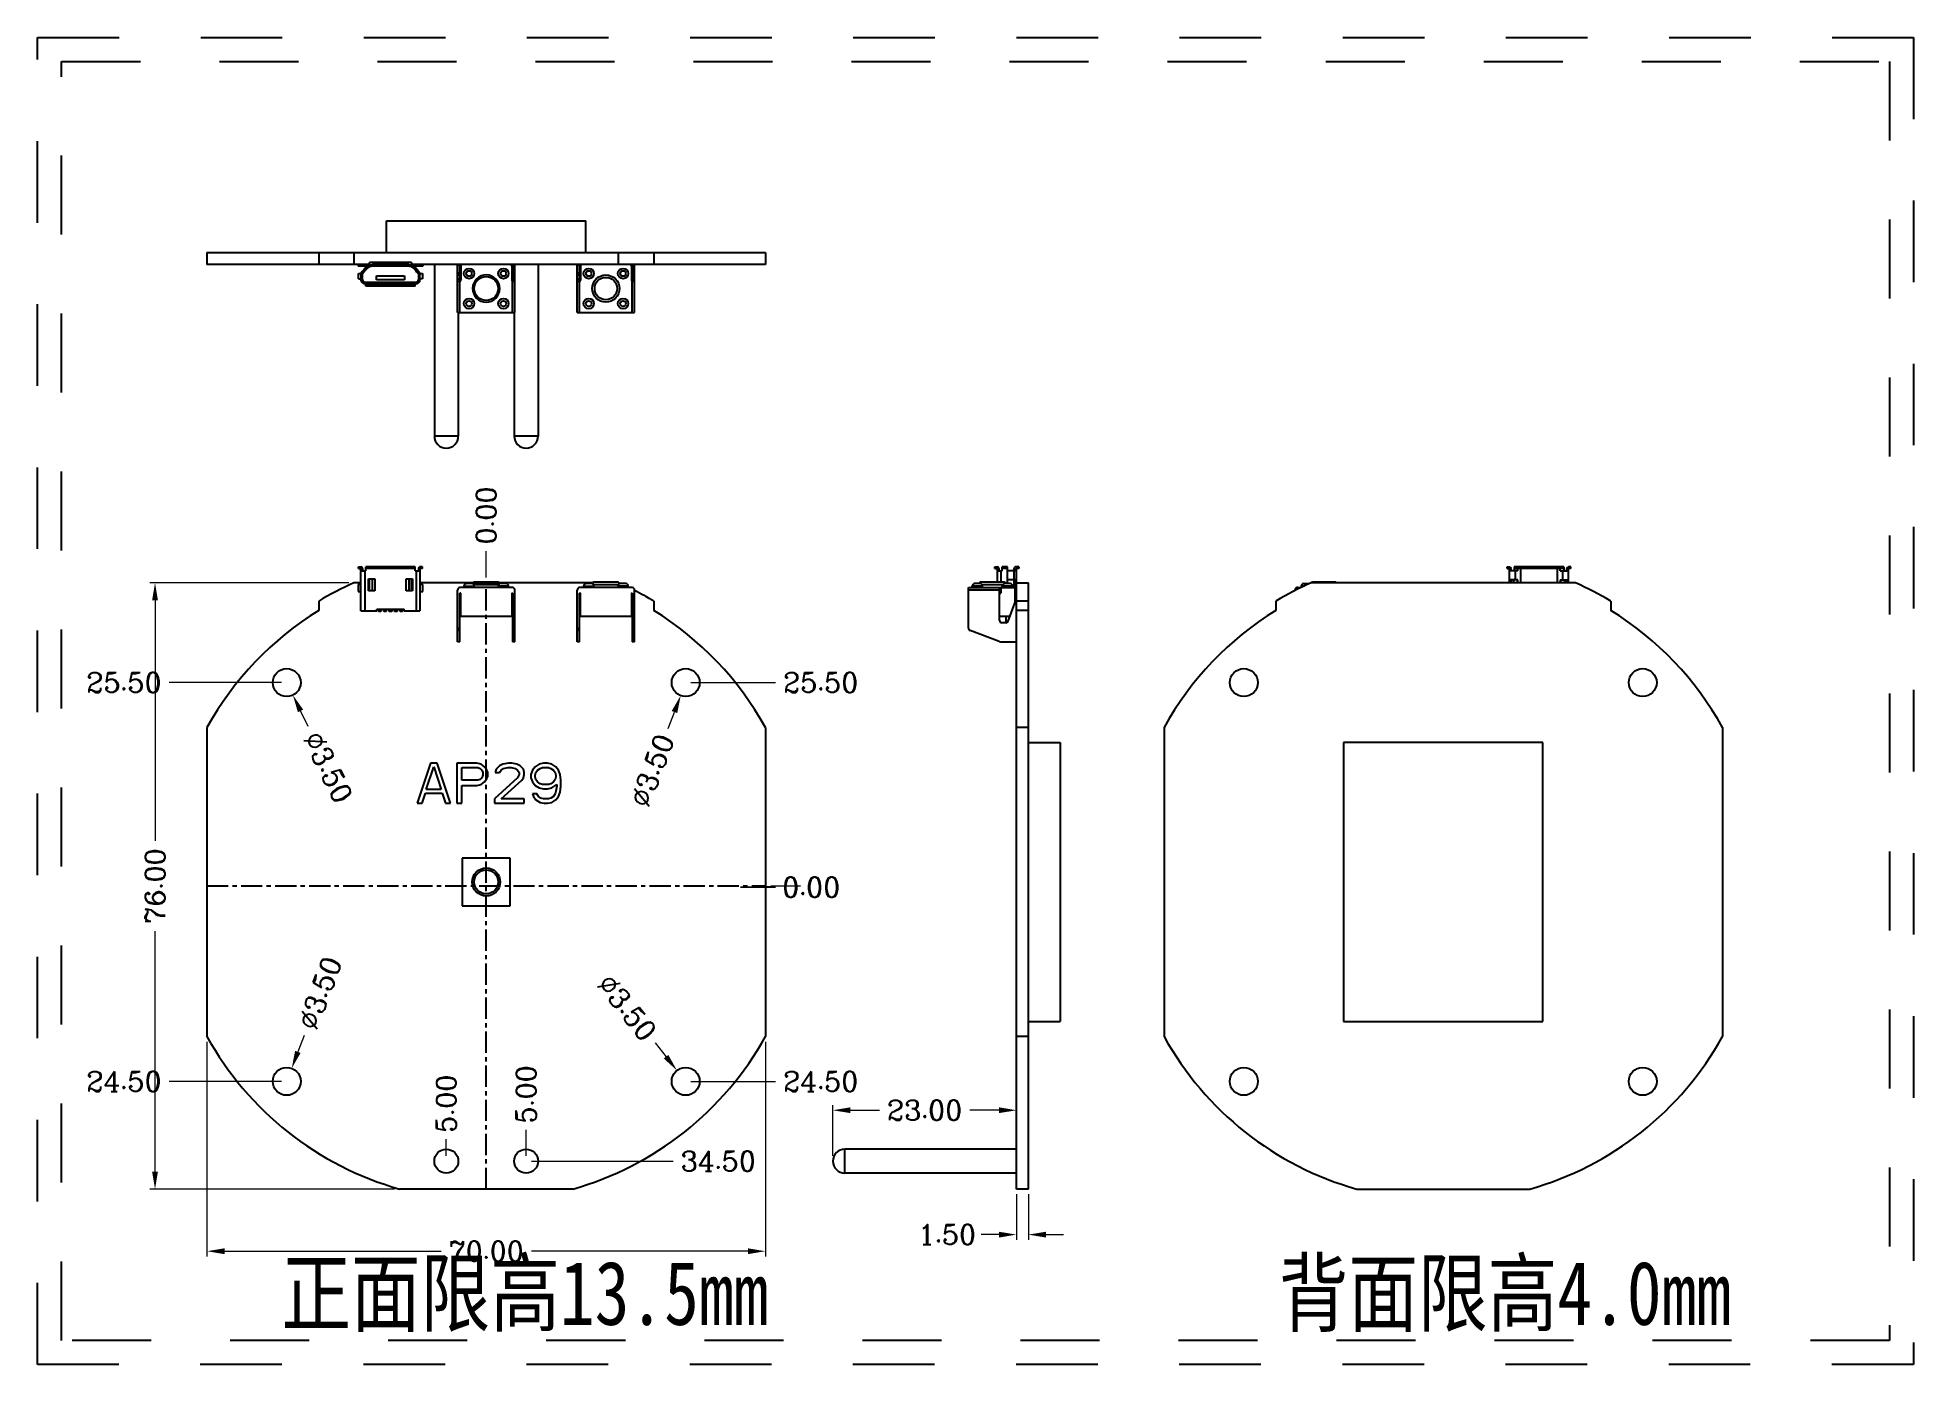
# Model space of a CAD drawing. Header units: inches. Extents: x -115 to 120, y 11 to 177.
import ezdxf

# ---------------------------------------------------------------- set-up
doc = ezdxf.new("R2010")
doc.units = ezdxf.units.IN
doc.header["$LTSCALE"] = 0.64311
doc.header["$MEASUREMENT"] = 0
doc.header["$PDMODE"] = 3
doc.header["$PDSIZE"] = 0.3125
doc.linetypes.add('CENTER', pattern=[0.6, 0.375, -0.075, 0.075, -0.075])
doc.linetypes.add('HIDDEN', pattern=[0.2, 0.1, -0.1])
doc.layers.get('0').update_dxf_attribs({"linetype": 'CONTINUOUS'})
doc.layers.get('Defpoints').update_dxf_attribs({"linetype": 'CONTINUOUS'})
doc.styles.add('ROMANC', font='romanc.shx', dxfattribs={"bigfont": 'gbcbig.shx'})
doc.styles.get("Standard").update_dxf_attribs({"font": '', "width": 0.8})
doc.styles.get('Standard').set_extended_font_data('Microsoft YaHei')
doc.dimstyles.new('YanXiu', dxfattribs={"dimtxt": 2.5, "dimasz": 2.2, "dimexe": 0.66, "dimexo": 0.66, "dimgap": 0.66, "dimtad": 0, "dimzin": 1, "dimdsep": 46, "dimtxsty": 'ROMANC', "dimcen": 0, "dimclrd": 256, "dimclre": 131, "dimclrt": 42, "dimazin": 0, "dimtfac": 1, "dimtofl": 0, "dimtmove": 0, "dimatfit": 3, "dimfxl": 0, "dimlwd": 5, "dimlwe": 5, "dimarcsym": 0})

# ---------------------------------------------------------------- blocks, each defined once
blk = doc.blocks.new('*D0')
at = {"color": 131, "lineweight": 5}
for p, q in [((-94.16, 51.24), (-94.16, 24.31)), ((-24.16, 51.24), (-24.16, 24.31))]:
    blk.add_line(p, q, dxfattribs=at)
at = {"lineweight": 5}
for p, q in [((-91.96, 24.97), (-64.82, 24.97)), ((-26.36, 24.97), (-53.5, 24.97))]:
    blk.add_line(p, q, dxfattribs=at)
for points in [[(-91.96, 25.33), (-91.96, 24.6), (-94.16, 24.97)], [(-26.36, 25.33), (-26.36, 24.6), (-24.16, 24.97)]]:
    blk.add_solid(points)
at = {"layer": 'Defpoints', "color": 0}
for p in [(-94.16, 51.9), (-24.16, 51.9), (-94.16, 24.97)]:
    blk.add_point(p, dxfattribs=at)
at = {"color": 42, "insert": (-59.16, 24.97), "char_height": 2.5, "attachment_point": 5, "style": 'ROMANC'}
blk.add_mtext('70.00', dxfattribs=at)
blk = doc.blocks.new('*D1')
at = {"color": 131, "lineweight": 5}
for p, q in [((-76.39, 108.76), (-101.33, 108.76)), ((-70.67, 32.76), (-101.33, 32.76))]:
    blk.add_line(p, q, dxfattribs=at)
at = {"lineweight": 5}
for p, q in [((-100.67, 106.56), (-100.67, 76.42)), ((-100.67, 34.96), (-100.67, 65.1))]:
    blk.add_line(p, q, dxfattribs=at)
for points in [[(-101.04, 106.56), (-100.3, 106.56), (-100.67, 108.76)], [(-101.04, 34.96), (-100.3, 34.96), (-100.67, 32.76)]]:
    blk.add_solid(points)
at = {"layer": 'Defpoints', "color": 0}
for p in [(-100.67, 108.76), (-75.73, 108.76), (-70.01, 32.76)]:
    blk.add_point(p, dxfattribs=at)
at = {"color": 42, "insert": (-100.67, 70.76), "char_height": 2.5, "attachment_point": 5, "rotation": 90, "style": 'ROMANC'}
blk.add_mtext('76.00', dxfattribs=at)
blk = doc.blocks.new('*D2')
at = {"color": 131, "lineweight": 5}
for p, q in [((7.3, 32.1), (7.3, 26.39)), ((8.8, 32.1), (8.8, 26.39))]:
    blk.add_line(p, q, dxfattribs=at)
at = {"lineweight": 5}
for p, q in [((5.1, 27.05), (2.9, 27.05)), ((11, 27.05), (13.2, 27.05))]:
    blk.add_line(p, q, dxfattribs=at)
for points in [[(5.1, 27.41), (5.1, 26.68), (7.3, 27.05)], [(11, 27.41), (11, 26.68), (8.8, 27.05)]]:
    blk.add_solid(points)
at = {"layer": 'Defpoints', "color": 0}
for p in [(7.3, 32.76), (8.8, 32.76), (7.3, 27.05)]:
    blk.add_point(p, dxfattribs=at)
at = {"color": 42, "insert": (-1.4, 27.05), "char_height": 2.5, "attachment_point": 5, "style": 'ROMANC'}
blk.add_mtext('1.50', dxfattribs=at)
blk = doc.blocks.new('*D3')
at = {"color": 131, "lineweight": 5}
for p, q in [((-15.7, 36.92), (-15.7, 43.3)), ((7.3, 39.93), (7.3, 43.3))]:
    blk.add_line(p, q, dxfattribs=at)
at = {"lineweight": 5}
for p, q in [((-13.5, 42.64), (-9.86, 42.64)), ((5.1, 42.64), (1.46, 42.64))]:
    blk.add_line(p, q, dxfattribs=at)
for points in [[(-13.5, 43.01), (-13.5, 42.28), (-15.7, 42.64)], [(5.1, 43.01), (5.1, 42.28), (7.3, 42.64)]]:
    blk.add_solid(points)
at = {"layer": 'Defpoints', "color": 0}
for p in [(-15.7, 42.64), (7.3, 39.27), (-15.7, 36.26)]:
    blk.add_point(p, dxfattribs=at)
at = {"color": 42, "insert": (-4.2, 42.64), "char_height": 2.5, "attachment_point": 5, "style": 'ROMANC'}
blk.add_mtext('23.00', dxfattribs=at)
blk = doc.blocks.new('*D5')
at = {"color": 131, "lineweight": 5}
blk.add_line((-33.5, 96.26), (-22.89, 96.26), dxfattribs=at)
at = {"layer": 'Defpoints', "color": 0}
for p in [(-34.16, 96.26), (-22.89, 96.26), (-59.16, 70.76)]:
    blk.add_point(p, dxfattribs=at)
at = {"color": 42, "insert": (-17.23, 96.26), "char_height": 2.5, "attachment_point": 5, "style": 'ROMANC'}
blk.add_mtext('25.50', dxfattribs=at)
blk = doc.blocks.new('*D6')
at = {"color": 131, "lineweight": 5}
for p, q in [((-19.76, 70.76), (-27.29, 70.6)), ((-27.29, 70.6), (-22.89, 70.6)), ((-23.5, 70.76), (-19.76, 70.76))]:
    blk.add_line(p, q, dxfattribs=at)
at = {"layer": 'Defpoints', "color": 0}
for p in [(-59.16, 70.76), (-24.16, 70.76), (-22.89, 70.6)]:
    blk.add_point(p, dxfattribs=at)
at = {"color": 42, "insert": (-18.42, 70.6), "char_height": 2.5, "attachment_point": 5, "style": 'ROMANC'}
blk.add_mtext('0.00', dxfattribs=at)
blk = doc.blocks.new('*D7')
at = {"color": 131, "lineweight": 5}
blk.add_line((-33.5, 46.26), (-22.89, 46.26), dxfattribs=at)
at = {"layer": 'Defpoints', "color": 0}
for p in [(-59.16, 70.76), (-34.16, 46.26), (-22.89, 46.26)]:
    blk.add_point(p, dxfattribs=at)
at = {"color": 42, "insert": (-17.23, 46.26), "char_height": 2.5, "attachment_point": 5, "style": 'ROMANC'}
blk.add_mtext('24.50', dxfattribs=at)
blk = doc.blocks.new('*D8')
at = {"color": 131, "lineweight": 5}
blk.add_line((-53.5, 36.26), (-35.73, 36.26), dxfattribs=at)
at = {"layer": 'Defpoints', "color": 0}
for p in [(-59.16, 70.76), (-54.16, 36.26), (-35.73, 36.26)]:
    blk.add_point(p, dxfattribs=at)
at = {"color": 42, "insert": (-30.07, 36.26), "char_height": 2.5, "attachment_point": 5, "style": 'ROMANC'}
blk.add_mtext('34.50', dxfattribs=at)
blk = doc.blocks.new('*D9')
at = {"color": 131, "lineweight": 5}
blk.add_line((-54.16, 36.92), (-54.16, 40.17), dxfattribs=at)
at = {"layer": 'Defpoints', "color": 0}
for p in [(-59.16, 70.76), (-54.16, 40.17), (-54.16, 36.26)]:
    blk.add_point(p, dxfattribs=at)
at = {"color": 42, "insert": (-54.16, 44.64), "char_height": 2.5, "attachment_point": 5, "rotation": 90, "style": 'ROMANC'}
blk.add_mtext('5.00', dxfattribs=at)
blk = doc.blocks.new('*D10')
at = {"color": 131, "lineweight": 5}
blk.add_line((-64.16, 36.92), (-64.16, 39), dxfattribs=at)
at = {"layer": 'Defpoints', "color": 0}
for p in [(-59.16, 70.76), (-64.16, 39), (-64.16, 36.26)]:
    blk.add_point(p, dxfattribs=at)
at = {"color": 42, "insert": (-64.16, 43.47), "char_height": 2.5, "attachment_point": 5, "rotation": 90, "style": 'ROMANC'}
blk.add_mtext('5.00', dxfattribs=at)
blk = doc.blocks.new('*D11')
at = {"color": 131, "lineweight": 5}
blk.add_line((-84.82, 46.26), (-98.9, 46.26), dxfattribs=at)
at = {"layer": 'Defpoints', "color": 0}
for p in [(-59.16, 70.76), (-98.9, 46.26), (-84.16, 46.26)]:
    blk.add_point(p, dxfattribs=at)
at = {"color": 42, "insert": (-104.56, 46.26), "char_height": 2.5, "attachment_point": 5, "style": 'ROMANC'}
blk.add_mtext('24.50', dxfattribs=at)
blk = doc.blocks.new('*D12')
at = {"color": 131, "lineweight": 5}
blk.add_line((-84.82, 96.26), (-98.9, 96.26), dxfattribs=at)
at = {"layer": 'Defpoints', "color": 0}
for p in [(-98.9, 96.26), (-84.16, 96.26), (-59.16, 70.76)]:
    blk.add_point(p, dxfattribs=at)
at = {"color": 42, "insert": (-104.56, 96.26), "char_height": 2.5, "attachment_point": 5, "style": 'ROMANC'}
blk.add_mtext('25.50', dxfattribs=at)
blk = doc.blocks.new('*D13')
at = {"color": 131, "lineweight": 5}
blk.add_line((-59.16, 109.42), (-59.16, 112.74), dxfattribs=at)
at = {"layer": 'Defpoints', "color": 0}
for p in [(-59.16, 112.74), (-59.16, 108.76), (-59.16, 70.76)]:
    blk.add_point(p, dxfattribs=at)
at = {"color": 42, "insert": (-59.16, 117.21), "char_height": 2.5, "attachment_point": 5, "rotation": 90, "style": 'ROMANC'}
blk.add_mtext('0.00', dxfattribs=at)
blk = doc.blocks.new('*D14')
at = {"lineweight": 5}
blk.add_line((-81.99, 52.02), (-82.77, 49.96), dxfattribs=at)
blk.add_solid([(-83.11, 50.09), (-82.42, 49.83), (-83.54, 47.9)])
at = {"layer": 'Defpoints', "color": 0}
for p in [(-83.54, 47.9), (-84.77, 44.63)]:
    blk.add_point(p, dxfattribs=at)
at = {"color": 42, "insert": (-80, 57.32), "char_height": 2.5, "attachment_point": 5, "rotation": 69.3753, "style": 'ROMANC'}
blk.add_mtext('∅3.50', dxfattribs=at)
blk = doc.blocks.new('*D15')
at = {"lineweight": 5}
blk.add_line((-36.35, 90.52), (-35.57, 92.57), dxfattribs=at)
blk.add_solid([(-35.91, 92.7), (-35.22, 92.44), (-34.78, 94.63)])
at = {"layer": 'Defpoints', "color": 0}
for p in [(-33.53, 97.9), (-34.78, 94.63)]:
    blk.add_point(p, dxfattribs=at)
at = {"color": 42, "insert": (-38.37, 85.23), "char_height": 2.5, "attachment_point": 5, "rotation": 69.0959, "style": 'ROMANC'}
blk.add_mtext('∅3.50', dxfattribs=at)
blk = doc.blocks.new('*D16')
at = {"lineweight": 5}
blk.add_line((-37.99, 51.08), (-36.62, 49.35), dxfattribs=at)
blk.add_solid([(-36.33, 49.58), (-36.9, 49.13), (-35.25, 47.63)])
at = {"layer": 'Defpoints', "color": 0}
for p in [(-35.25, 47.63), (-33.07, 44.89)]:
    blk.add_point(p, dxfattribs=at)
at = {"color": 42, "insert": (-41.51, 55.5), "char_height": 2.5, "attachment_point": 5, "rotation": 308.5184, "style": 'ROMANC'}
blk.add_mtext('∅3.50', dxfattribs=at)
blk = doc.blocks.new('*D17')
at = {"lineweight": 5}
blk.add_line((-81.46, 90.74), (-82.43, 92.71), dxfattribs=at)
blk.add_solid([(-82.1, 92.87), (-82.76, 92.55), (-83.39, 94.69)])
at = {"layer": 'Defpoints', "color": 0}
for p in [(-84.92, 97.84), (-83.39, 94.69)]:
    blk.add_point(p, dxfattribs=at)
at = {"color": 42, "insert": (-78.98, 85.65), "char_height": 2.5, "attachment_point": 5, "rotation": 295.9847, "style": 'ROMANC'}
blk.add_mtext('∅3.50', dxfattribs=at)

msp = doc.modelspace()

# ---------------------------------------------------------------- linework, layer by layer
at = {"color": 7, "linetype": 'Continuous'}
for p, q in [((-71.658, 150.163), (-71.658, 154.163)), ((-71.658, 154.163), (-46.658, 154.163)), ((-46.658, 150.163), (-46.658, 154.163)), ((-94.158, 150.163), (-94.158, 148.663)), ((-94.158, 150.163), (-24.158, 150.163)), ((-73.808, 148.663), (-94.158, 148.663)), ((-80.158, 150.163), (-80.158, 148.663)), ((-75.734, 150.163), (-75.734, 148.663)), ((-75.208, 148.663), (-75.208, 148.463)), ((-74.033, 148.463), (-75.208, 148.463)), ((-73.808, 148.373), (-73.808, 148.91)), ((-73.44, 148.963), (-68.876, 148.963)), ((-73.44, 148.663), (-73.44, 148.463)), ((-68.876, 148.663), (-73.44, 148.663)), ((-68.876, 148.463), (-73.44, 148.463)), ((-68.876, 148.663), (-68.876, 148.463)), ((-68.508, 148.91), (-68.508, 148.373)), ((-24.158, 148.663), (-68.508, 148.663)), ((-67.108, 148.463), (-68.283, 148.463)), ((-67.108, 148.663), (-67.108, 148.463)), ((-65.658, 148.663), (-65.658, 127.163)), ((-62.758, 142.663), (-62.758, 148.663)), ((-62.458, 148.591), (-62.758, 148.591)), ((-62.458, 142.663), (-62.458, 148.663)), ((-62.358, 148.513), (-62.358, 146.713)), ((-55.958, 148.513), (-55.958, 146.713)), ((-55.858, 148.663), (-55.858, 146.6)), ((-55.558, 148.591), (-55.858, 148.591)), ((-55.558, 142.663), (-55.558, 148.663)), ((-52.658, 148.663), (-52.658, 127.163)), ((-47.758, 142.663), (-47.758, 148.663)), ((-47.458, 148.591), (-47.758, 148.591)), ((-47.458, 142.663), (-47.458, 148.663)), ((-47.358, 148.513), (-47.358, 146.713)), ((-42.582, 148.663), (-42.582, 150.163)), ((-40.958, 148.513), (-40.958, 146.713)), ((-40.858, 148.663), (-40.858, 146.6)), ((-40.558, 148.591), (-40.858, 148.591)), ((-40.558, 142.663), (-40.558, 148.663)), ((-38.158, 150.163), (-38.158, 148.663)), ((-24.158, 150.163), (-24.158, 148.663)), ((-75.158, 146.863), (-75.158, 147.563)), ((-75.158, 147.563), (-74.658, 147.563)), ((-75.158, 146.863), (-74.658, 146.863)), ((-74.858, 147.563), (-74.858, 146.763)), ((-74.658, 146.763), (-74.658, 147.563)), ((-74.358, 146.463), (-67.958, 146.463)), ((-74.358, 146.263), (-67.958, 146.263)), ((-74.258, 145.963), (-74.258, 146.463)), ((-68.058, 145.963), (-74.258, 145.963)), ((-72.908, 146.763), (-72.908, 147.263)), ((-72.908, 147.263), (-69.408, 147.263)), ((-69.408, 146.763), (-72.908, 146.763)), ((-69.408, 147.263), (-69.408, 146.763)), ((-68.058, 145.963), (-68.058, 146.463)), ((-67.658, 147.563), (-67.658, 146.763)), ((-67.658, 147.563), (-67.158, 147.563)), ((-67.158, 146.863), (-67.658, 146.863)), ((-67.458, 146.763), (-67.458, 147.563)), ((-67.158, 147.563), (-67.158, 146.863)), ((-62.758, 147.635), (-62.458, 147.635)), ((-62.458, 147.353), (-62.758, 147.353)), ((-62.758, 146.863), (-62.458, 146.863)), ((-62.508, 146.563), (-62.758, 146.563)), ((-55.858, 147.635), (-55.558, 147.635)), ((-55.558, 147.353), (-55.858, 147.353)), ((-55.858, 146.863), (-55.558, 146.863)), ((-55.858, 142.663), (-55.858, 146.571)), ((-55.558, 146.563), (-55.808, 146.563)), ((-47.758, 147.635), (-47.458, 147.635)), ((-47.458, 147.353), (-47.758, 147.353)), ((-47.758, 146.863), (-47.458, 146.863)), ((-47.508, 146.563), (-47.758, 146.563)), ((-40.858, 147.635), (-40.558, 147.635)), ((-40.558, 147.353), (-40.858, 147.353)), ((-40.858, 146.863), (-40.558, 146.863)), ((-40.858, 142.663), (-40.858, 146.571)), ((-40.558, 146.563), (-40.808, 146.563)), ((-62.758, 142.663), (-55.558, 142.663)), ((-62.658, 142.663), (-62.658, 127.163)), ((-55.658, 142.663), (-55.658, 127.163)), ((-47.758, 142.663), (-40.558, 142.663)), ((-62.658, 127.163), (-65.658, 127.163)), ((-52.658, 127.163), (-55.658, 127.163)), ((-75.158, 110.564), (-75.158, 110.764)), ((-75.158, 110.764), (-74.858, 110.764)), ((-75.158, 110.564), (-74.858, 110.564)), ((-74.858, 105.264), (-74.858, 110.564)), ((-74.658, 110.564), (-74.658, 110.264)), ((-74.258, 110.264), (-74.258, 110.764)), ((-68.058, 110.764), (-74.258, 110.764)), ((-68.058, 110.564), (-74.258, 110.564)), ((-68.058, 110.264), (-68.058, 110.764)), ((-67.658, 110.564), (-67.658, 110.264)), ((-67.158, 110.764), (-67.458, 110.764)), ((-67.458, 110.564), (-67.458, 105.264)), ((-67.158, 110.564), (-67.458, 110.564)), ((-67.158, 110.564), (-67.158, 110.764)), ((4.596, 110.564), (4.596, 110.764)), ((4.596, 110.764), (4.896, 110.764)), ((4.596, 110.564), (4.896, 110.564)), ((4.896, 110.564), (4.896, 108.864)), ((5.096, 110.564), (5.096, 110.264)), ((5.496, 110.264), (5.496, 110.764)), ((6.196, 110.764), (5.496, 110.764)), ((6.196, 110.564), (5.496, 110.564)), ((6.196, 108.664), (6.196, 110.764)), ((7.006, 110.264), (7.006, 110.564)), ((7.596, 110.764), (7.225, 110.764)), ((7.225, 110.264), (7.225, 110.564)), ((7.596, 110.564), (7.225, 110.564)), ((7.296, 32.764), (7.296, 110.564)), ((7.542, 110.564), (7.542, 110.764)), ((7.596, 110.764), (7.596, 110.564)), ((68.803, 110.564), (68.803, 110.764)), ((68.803, 110.764), (69.103, 110.764)), ((68.803, 110.564), (69.103, 110.564)), ((69.103, 108.764), (69.103, 110.564)), ((69.303, 110.264), (69.303, 110.564)), ((69.703, 110.764), (69.703, 110.264)), ((75.903, 110.764), (69.703, 110.764)), ((75.903, 110.564), (69.703, 110.564)), ((70.153, 110.264), (70.153, 110.764)), ((70.521, 108.764), (70.521, 110.764)), ((75.086, 110.764), (75.086, 108.764)), ((75.453, 110.264), (75.453, 110.764)), ((75.903, 110.764), (75.903, 110.264)), ((76.303, 110.264), (76.303, 110.564)), ((76.803, 110.764), (76.503, 110.764)), ((76.503, 108.764), (76.503, 110.564)), ((76.803, 110.564), (76.503, 110.564)), ((76.803, 110.564), (76.803, 110.764)), ((-74.858, 108.764), (-75.734, 108.764)), ((-75.208, 108.564), (-75.208, 107.664)), ((-74.858, 108.564), (-75.208, 108.564)), ((-74.858, 110.264), (-74.258, 110.264)), ((-74.358, 110.264), (-74.358, 105.264)), ((-73.908, 107.764), (-73.908, 109.264)), ((-73.908, 109.264), (-73.108, 109.264)), ((-73.808, 108.764), (-73.908, 108.764)), ((-73.808, 108.564), (-73.908, 108.564)), ((-73.899, 109.164), (-73.808, 109.164)), ((-73.808, 107.764), (-73.808, 109.164)), ((-73.44, 109.264), (-73.44, 107.764)), ((-73.108, 109.264), (-73.108, 107.764)), ((-69.208, 107.764), (-69.208, 109.264)), ((-69.208, 109.264), (-68.408, 109.264)), ((-68.876, 109.264), (-68.876, 107.764)), ((-68.508, 107.764), (-68.508, 109.164)), ((-68.508, 109.164), (-68.408, 109.164)), ((-68.408, 108.764), (-68.508, 108.764)), ((-68.408, 108.564), (-68.508, 108.564)), ((-68.408, 109.264), (-68.408, 107.764)), ((-68.058, 110.264), (-67.458, 110.264)), ((-67.958, 110.264), (-67.958, 105.264)), ((-45.768, 108.764), (-67.458, 108.764)), ((-67.108, 108.564), (-67.458, 108.564)), ((-67.108, 107.664), (-67.108, 108.564)), ((-61.958, 108.364), (-61.958, 108.164)), ((-61.958, 108.364), (-60.658, 108.364)), ((-60.958, 108.664), (-61.658, 108.664)), ((-60.736, 108.564), (-57.579, 108.564)), ((-60.658, 108.164), (-60.658, 108.364)), ((-57.758, 108.864), (-60.558, 108.864)), ((-57.658, 108.364), (-57.658, 108.164)), ((-56.358, 108.364), (-57.658, 108.364)), ((-56.658, 108.664), (-57.358, 108.664)), ((-56.358, 108.164), (-56.358, 108.364)), ((-46.958, 108.364), (-46.958, 108.164)), ((-46.958, 108.364), (-45.658, 108.364)), ((-45.958, 108.664), (-46.658, 108.664)), ((-45.736, 108.564), (-42.579, 108.564)), ((-45.658, 108.164), (-45.658, 108.364)), ((-42.758, 108.864), (-45.558, 108.864)), ((-42.658, 108.364), (-42.658, 108.164)), ((-41.358, 108.364), (-42.658, 108.364)), ((-41.658, 108.664), (-42.358, 108.664)), ((-41.358, 108.164), (-41.358, 108.364)), ((1.762, 108.164), (1.762, 108.364)), ((3.062, 108.364), (1.762, 108.364)), ((2.762, 108.664), (2.062, 108.664)), ((5.696, 108.864), (2.896, 108.864)), ((2.972, 108.564), (5.619, 108.564)), ((3.062, 108.164), (3.062, 108.364)), ((4.896, 110.264), (5.496, 110.264)), ((5.396, 108.864), (5.396, 110.264)), ((5.529, 108.164), (5.529, 108.364)), ((6.829, 108.364), (5.529, 108.364)), ((6.529, 108.664), (5.829, 108.664)), ((7.225, 110.264), (6.196, 110.264)), ((7.225, 109.164), (6.196, 109.164)), ((6.829, 108.164), (6.829, 108.364)), ((7.006, 108.164), (7.006, 109.164)), ((7.031, 109.164), (7.031, 110.264)), ((7.096, 108.164), (7.096, 108.564)), ((7.296, 108.564), (7.096, 108.564)), ((7.225, 108.564), (7.225, 109.164)), ((7.296, 108.764), (8.796, 108.764)), ((8.796, 32.764), (8.796, 108.764)), ((43.003, 108.364), (43.003, 108.164)), ((43.393, 108.364), (43.003, 108.364)), ((43.303, 108.664), (44.003, 108.664)), ((77.379, 108.764), (44.228, 108.764)), ((47.203, 108.864), (44.403, 108.864)), ((70.153, 110.264), (69.103, 110.264)), ((70.153, 109.164), (69.103, 109.164)), ((69.352, 108.764), (69.352, 109.164)), ((69.603, 109.164), (69.603, 108.764)), ((69.844, 109.164), (69.844, 110.264)), ((70.053, 109.164), (70.053, 108.764)), ((70.153, 108.764), (70.153, 109.164)), ((75.453, 110.264), (76.503, 110.264)), ((75.453, 109.164), (75.453, 108.764)), ((75.453, 109.164), (76.503, 109.164)), ((75.553, 108.764), (75.553, 109.164)), ((75.763, 110.264), (75.763, 109.164)), ((76.003, 109.164), (76.003, 108.764)), ((76.255, 108.764), (76.255, 109.164)), ((-80.158, 106.477), (-80.158, 105.308)), ((-75.208, 107.664), (-74.858, 107.664)), ((-73.108, 107.764), (-73.908, 107.764)), ((-68.408, 107.764), (-69.208, 107.764)), ((-67.458, 107.664), (-67.108, 107.664)), ((-62.758, 101.364), (-62.758, 107.864)), ((-55.858, 108.164), (-62.458, 108.164)), ((-62.458, 101.364), (-62.458, 107.464)), ((-62.358, 107.464), (-62.458, 107.464)), ((-62.358, 104.564), (-62.358, 107.464)), ((-55.958, 107.464), (-55.958, 104.564)), ((-55.858, 107.464), (-55.958, 107.464)), ((-55.858, 107.464), (-55.858, 101.364)), ((-55.558, 101.364), (-55.558, 107.864)), ((-47.758, 101.364), (-47.758, 107.864)), ((-40.858, 108.164), (-47.458, 108.164)), ((-47.458, 101.364), (-47.458, 107.464)), ((-47.358, 107.464), (-47.458, 107.464)), ((-47.358, 104.564), (-47.358, 107.464)), ((-40.958, 107.464), (-40.958, 104.564)), ((-40.858, 107.464), (-40.958, 107.464)), ((-40.858, 107.464), (-40.858, 101.364)), ((-40.558, 101.364), (-40.558, 107.864)), ((-38.158, 106.477), (-38.158, 105.308)), ((1.296, 103.072), (1.296, 108.164)), ((1.296, 108.164), (7.296, 108.164)), ((5.196, 107.864), (1.296, 107.864)), ((5.196, 108.159), (5.202, 108.163)), ((5.196, 104.064), (5.196, 108.159)), ((5.202, 108.163), (5.204, 108.164)), ((5.204, 107.464), (5.346, 107.464)), ((5.346, 108.164), (5.346, 107.464)), ((6.268, 103.96), (7.223, 106.567)), ((7.146, 106.355), (7.146, 108.164)), ((8.796, 106.477), (7.296, 106.477)), ((39.803, 106.477), (39.803, 105.308)), ((42.203, 107.794), (42.203, 107.864)), ((42.453, 107.914), (42.453, 108.159)), ((42.576, 108.164), (42.503, 108.164)), ((42.603, 107.986), (42.603, 108.164)), ((42.603, 108.164), (42.932, 108.164)), ((42.753, 108.077), (42.753, 108.164)), ((81.803, 106.477), (81.803, 105.308)), ((-74.858, 105.264), (-72.858, 105.264)), ((-72.858, 105.264), (-72.858, 105.464)), ((-72.858, 105.464), (-69.458, 105.464)), ((-72.658, 105.164), (-72.658, 105.464)), ((-72.358, 105.164), (-72.658, 105.164)), ((-72.358, 105.464), (-72.358, 105.164)), ((-71.983, 105.164), (-71.983, 105.464)), ((-71.683, 105.164), (-71.983, 105.164)), ((-71.683, 105.464), (-71.683, 105.164)), ((-71.308, 105.164), (-71.308, 105.464)), ((-71.008, 105.164), (-71.308, 105.164)), ((-71.008, 105.464), (-71.008, 105.164)), ((-70.633, 105.164), (-70.633, 105.464)), ((-70.333, 105.164), (-70.633, 105.164)), ((-70.333, 105.464), (-70.333, 105.164)), ((-69.958, 105.164), (-69.958, 105.464)), ((-69.658, 105.164), (-69.958, 105.164)), ((-69.658, 105.464), (-69.658, 105.164)), ((-69.458, 105.264), (-69.458, 105.464)), ((-69.458, 105.264), (-67.458, 105.264)), ((-55.958, 104.564), (-62.358, 104.564)), ((-40.958, 104.564), (-47.358, 104.564)), ((6.489, 104.564), (5.196, 104.564)), ((5.986, 103.764), (5.496, 103.764)), ((5.996, 103.764), (5.996, 104.564)), ((8.796, 105.308), (7.296, 105.308)), ((-62.758, 103.072), (-62.458, 103.072)), ((-62.458, 102.791), (-62.758, 102.791)), ((-62.758, 101.427), (-62.458, 101.427)), ((-62.458, 101.364), (-62.758, 101.364)), ((-55.858, 103.072), (-55.558, 103.072)), ((-55.558, 102.791), (-55.858, 102.791)), ((-55.858, 101.427), (-55.558, 101.427)), ((-55.558, 101.364), (-55.858, 101.364)), ((-47.758, 103.072), (-47.458, 103.072)), ((-47.458, 102.791), (-47.758, 102.791)), ((-47.758, 101.427), (-47.458, 101.427)), ((-47.458, 101.364), (-47.758, 101.364)), ((-40.858, 103.072), (-40.558, 103.072)), ((-40.558, 102.791), (-40.858, 102.791)), ((-40.858, 101.427), (-40.558, 101.427)), ((-40.558, 101.364), (-40.858, 101.364)), ((1.381, 102.864), (1.296, 102.864)), ((5.126, 101.427), (1.49, 102.791)), ((5.477, 101.364), (7.296, 101.364)), ((-94.158, 90.629), (-94.158, 51.899)), ((-24.158, 90.629), (-24.158, 51.899)), ((8.796, 90.629), (7.296, 90.629)), ((25.803, 90.629), (25.803, 51.899)), ((95.803, 90.629), (95.803, 51.899)), ((8.796, 88.764), (12.796, 88.764)), ((12.796, 88.764), (12.796, 53.764)), ((48.303, 88.764), (48.303, 53.764)), ((73.303, 88.764), (48.303, 88.764)), ((73.303, 53.764), (73.303, 88.764)), ((-62.158, 74.264), (-62.158, 68.264)), ((-56.158, 74.264), (-62.158, 74.264)), ((-56.158, 68.264), (-56.158, 74.264)), ((-62.158, 68.264), (-56.158, 68.264)), ((8.796, 51.899), (7.296, 51.899)), ((8.796, 53.764), (12.796, 53.764)), ((48.303, 53.764), (73.303, 53.764)), ((7.296, 37.764), (-14.204, 37.764)), ((-14.204, 34.764), (-14.204, 37.764)), ((7.296, 34.764), (-14.204, 34.764)), ((-48.307, 32.764), (-70.009, 32.764)), ((8.796, 32.764), (7.296, 32.764)), ((49.952, 32.764), (71.655, 32.764))]:
    msp.add_line(p, q, dxfattribs=at)
at = {"color": 1, "linetype": 'CENTER', "ltscale": 11.058757}
for p, q in [((-59.158, 32.764), (-59.158, 108.764)), ((-94.158, 70.764), (-24.158, 70.764))]:
    msp.add_line(p, q, dxfattribs=at)
at = {"color": 4, "linetype": 'Continuous'}
for p, q in [((-66.155, 86.138), (-67.821, 81.138)), ((-66.675, 82.84), (-65.738, 85.712)), ((-65.321, 86.138), (-66.155, 86.138)), ((-65.738, 85.712), (-64.8, 82.84)), ((-63.655, 81.138), (-65.321, 86.138)), ((-62.821, 86.138), (-62.821, 81.138)), ((-60.321, 86.138), (-62.821, 86.138)), ((-62.196, 84.01), (-62.196, 85.606)), ((-62.196, 85.606), (-60.217, 85.606)), ((-59.8, 86.031), (-60.321, 86.138)), ((-60.217, 85.606), (-59.905, 85.5)), ((-59.905, 85.5), (-59.696, 85.287)), ((-59.384, 85.712), (-59.8, 86.031)), ((-59.696, 85.287), (-59.592, 84.968)), ((-59.592, 84.968), (-59.592, 84.648)), ((-59.071, 85.287), (-59.384, 85.712)), ((-58.967, 84.968), (-59.071, 85.287)), ((-58.967, 84.542), (-58.967, 84.968)), ((-57.925, 85.393), (-58.03, 84.968)), ((-58.03, 84.968), (-57.509, 84.968)), ((-57.509, 85.819), (-57.925, 85.393)), ((-57.092, 86.031), (-57.509, 85.819)), ((-57.509, 84.968), (-57.3, 85.287)), ((-57.3, 85.287), (-56.988, 85.5)), ((-56.363, 86.138), (-57.092, 86.031)), ((-56.988, 85.5), (-56.467, 85.606)), ((-56.467, 85.606), (-56.05, 85.606)), ((-55.946, 86.138), (-56.363, 86.138)), ((-56.05, 85.606), (-55.53, 85.5)), ((-55.321, 86.031), (-55.946, 86.138)), ((-55.53, 85.5), (-55.217, 85.287)), ((-54.905, 85.819), (-55.321, 86.031)), ((-55.217, 85.287), (-55.009, 84.968)), ((-55.009, 84.755), (-55.217, 84.329)), ((-55.009, 84.968), (-55.009, 84.755)), ((-54.488, 85.393), (-54.905, 85.819)), ((-54.384, 84.968), (-54.488, 85.393)), ((-54.488, 84.329), (-54.384, 84.755)), ((-54.384, 84.755), (-54.384, 84.968)), ((-53.342, 85.287), (-53.55, 84.755)), ((-53.55, 84.755), (-53.55, 84.329)), ((-53.03, 85.712), (-53.342, 85.287)), ((-52.509, 86.031), (-53.03, 85.712)), ((-53.03, 84.648), (-52.925, 84.968)), ((-52.925, 84.968), (-52.717, 85.287)), ((-52.717, 85.287), (-52.405, 85.5)), ((-51.988, 86.138), (-52.509, 86.031)), ((-52.405, 85.5), (-52.092, 85.606)), ((-52.092, 85.606), (-51.363, 85.606)), ((-51.467, 86.138), (-51.988, 86.138)), ((-50.946, 86.031), (-51.467, 86.138)), ((-51.363, 85.606), (-51.05, 85.5)), ((-51.05, 85.5), (-50.738, 85.287)), ((-50.425, 85.712), (-50.946, 86.031)), ((-50.738, 85.287), (-50.53, 84.968)), ((-50.53, 84.968), (-50.425, 84.648)), ((-50.113, 85.287), (-50.425, 85.712)), ((-49.905, 84.755), (-50.113, 85.287)), ((-49.8, 84.01), (-49.905, 84.755)), ((-67.196, 81.138), (-66.78, 82.414)), ((-66.78, 82.414), (-64.696, 82.414)), ((-64.8, 82.84), (-66.675, 82.84)), ((-64.696, 82.414), (-64.28, 81.138)), ((-60.217, 84.01), (-62.196, 84.01)), ((-62.196, 81.138), (-62.196, 83.372)), ((-62.196, 83.372), (-60.321, 83.372)), ((-60.321, 83.372), (-59.8, 83.478)), ((-59.905, 84.117), (-60.217, 84.01)), ((-59.696, 84.329), (-59.905, 84.117)), ((-59.8, 83.478), (-59.384, 83.797)), ((-59.592, 84.648), (-59.696, 84.329)), ((-59.384, 83.797), (-59.071, 84.223)), ((-59.071, 84.223), (-58.967, 84.542)), ((-55.217, 84.329), (-58.134, 81.67)), ((-57.3, 81.67), (-54.696, 84.01)), ((-54.696, 84.01), (-54.488, 84.329)), ((-53.55, 84.329), (-53.342, 83.797)), ((-53.342, 83.797), (-53.03, 83.372)), ((-53.342, 82.308), (-53.238, 81.989)), ((-52.821, 82.308), (-53.342, 82.308)), ((-53.03, 84.436), (-53.03, 84.648)), ((-52.925, 84.117), (-53.03, 84.436)), ((-53.03, 83.372), (-52.509, 83.053)), ((-52.717, 83.797), (-52.925, 84.117)), ((-52.613, 81.989), (-52.821, 82.308)), ((-52.405, 83.585), (-52.717, 83.797)), ((-52.509, 83.053), (-51.988, 82.946)), ((-52.092, 83.478), (-52.405, 83.585)), ((-51.363, 83.478), (-52.092, 83.478)), ((-51.988, 82.946), (-51.467, 82.946)), ((-51.467, 82.946), (-50.946, 83.053)), ((-51.05, 83.585), (-51.363, 83.478)), ((-50.738, 83.797), (-51.05, 83.585)), ((-50.946, 83.053), (-50.321, 83.478)), ((-50.53, 84.117), (-50.738, 83.797)), ((-50.53, 82.308), (-50.738, 81.989)), ((-50.425, 84.436), (-50.53, 84.117)), ((-50.425, 82.627), (-50.53, 82.308)), ((-50.425, 84.648), (-50.425, 84.436)), ((-50.321, 83.265), (-50.425, 82.627)), ((-50.321, 83.478), (-50.321, 83.265)), ((-50.113, 81.989), (-49.905, 82.521)), ((-49.905, 82.521), (-49.8, 83.265)), ((-49.8, 83.265), (-49.8, 84.01)), ((-67.821, 81.138), (-67.196, 81.138)), ((-64.28, 81.138), (-63.655, 81.138)), ((-62.821, 81.138), (-62.196, 81.138)), ((-58.134, 81.67), (-58.134, 81.138)), ((-58.134, 81.138), (-54.384, 81.138)), ((-54.384, 81.67), (-57.3, 81.67)), ((-54.384, 81.138), (-54.384, 81.67)), ((-53.238, 81.989), (-52.925, 81.563)), ((-52.925, 81.563), (-52.405, 81.244)), ((-52.3, 81.776), (-52.613, 81.989)), ((-52.405, 81.244), (-51.884, 81.138)), ((-51.988, 81.67), (-52.3, 81.776)), ((-51.363, 81.67), (-51.988, 81.67)), ((-51.884, 81.138), (-51.467, 81.138)), ((-51.467, 81.138), (-50.946, 81.244)), ((-51.05, 81.776), (-51.363, 81.67)), ((-50.738, 81.989), (-51.05, 81.776)), ((-50.946, 81.244), (-50.425, 81.563)), ((-50.425, 81.563), (-50.113, 81.989))]:
    msp.add_line(p, q, dxfattribs=at)
at = {"color": 8, "linetype": 'HIDDEN', "ltscale": 159}
msp.add_lwpolyline([(119.743, 10.766), (-115.399, 10.766), (-115.399, 177.138), (119.743, 177.138)], close=True, dxfattribs=at)
at = {"color": 8, "linetype": 'HIDDEN', "ltscale": 154}
msp.add_lwpolyline([(116.743, 13.766), (-112.399, 13.766), (-112.399, 174.138), (116.743, 174.138)], close=True, dxfattribs=at)
at = {"color": 7, "linetype": 'Continuous'}
for centre, radius in [((-61.308, 147.546), 0.65), ((-57.008, 147.546), 0.65), ((-46.308, 147.546), 0.65), ((-42.008, 147.546), 0.65), ((-61.308, 147.546), 0.35), ((-59.158, 145.663), 1.5), ((-57.008, 147.546), 0.35), ((-46.308, 147.546), 0.35), ((-44.158, 145.663), 1.7), ((-44.158, 145.663), 1.4), ((-42.008, 147.546), 0.35), ((-61.308, 143.779), 0.65), ((-61.308, 143.779), 0.35), ((-57.008, 143.779), 0.65), ((-57.008, 143.779), 0.35), ((-46.308, 143.779), 0.65), ((-46.308, 143.779), 0.35), ((-42.008, 143.779), 0.65), ((-42.008, 143.779), 0.35), ((-84.158, 96.264), 1.75), ((-34.158, 96.264), 1.75), ((35.803, 96.264), 1.75), ((85.803, 96.264), 1.75), ((-59.158, 71.264), 1.762), ((-59.158, 71.264), 1.5), ((-84.158, 46.264), 1.75), ((-34.158, 46.264), 1.75), ((35.803, 46.264), 1.75), ((85.803, 46.264), 1.75), ((-64.158, 36.264), 1.5), ((-54.158, 36.264), 1.5)]:
    msp.add_circle(centre, radius, dxfattribs=at)
for centre, radius, start, end in [((-70.393, 144.352), 5.5, 132.62416, 144.2785), ((-70.393, 144.352), 5.3, 132.62416, 143.03408), ((-73.44, 147.663), 1, 90, 132.62416), ((-73.44, 147.663), 0.8, 90, 132.62416), ((-73.44, 147.663), 1.3, 90, 106.4401), ((-68.876, 147.663), 1.3, 73.5599, 90), ((-68.876, 147.663), 1, 47.37584, 90), ((-68.876, 147.663), 0.8, 47.37584, 90), ((-71.923, 144.352), 5.3, 36.96592, 47.37584), ((-71.923, 144.352), 5.5, 35.7215, 47.37584), ((-62.208, 148.513), 0.15, 90, 180), ((-56.108, 148.513), 0.15, 0, 90), ((-47.208, 148.513), 0.15, 90, 180), ((-41.108, 148.513), 0.15, 0, 90), ((-74.358, 146.763), 0.5, 180, 270), ((-74.358, 146.763), 0.3, 180, 270), ((-67.958, 146.763), 0.5, 270, 360), ((-67.958, 146.763), 0.3, 270, 360), ((-62.508, 146.713), 0.15, 270, 360), ((-59.158, 145.663), 1.7, 180, 178.82353), ((-55.808, 146.713), 0.15, 180, 270), ((-47.508, 146.713), 0.15, 270, 360), ((-40.808, 146.713), 0.15, 180, 270), ((-64.158, 127.163), 1.5, 180, 360), ((-54.158, 127.163), 1.5, 180, 360), ((-74.858, 110.564), 0.2, 0, 90), ((-67.458, 110.564), 0.2, 90, 180), ((4.896, 110.564), 0.2, 0, 90), ((7.185, 110.563), 0.179, 167.36443, 179.95663), ((69.103, 110.564), 0.2, 0, 90), ((76.503, 110.564), 0.2, 90, 180), ((-59.158, 71.264), 41, 113.84618, 120.81016), ((-61.658, 108.364), 0.3, 90, 180), ((-60.958, 108.364), 0.3, 0, 90), ((-60.558, 108.564), 0.3, 90, 166.33975), ((-57.758, 108.564), 0.3, 13.66025, 90), ((-57.358, 108.364), 0.3, 90, 180), ((-74.158, 71.264), 41, 65.81048, 66.02123), ((-56.658, 108.364), 0.3, 0, 90), ((-46.658, 108.364), 0.3, 90, 180), ((-45.958, 108.364), 0.3, 0, 90), ((-45.558, 108.564), 0.3, 90, 166.33975), ((-42.758, 108.564), 0.3, 13.66025, 90), ((-42.358, 108.364), 0.3, 90, 180), ((-59.158, 71.264), 41, 65.81048, 66.02123), ((-41.658, 108.364), 0.3, 0, 90), ((2.062, 108.364), 0.3, 90, 180), ((2.896, 108.564), 0.3, 90, 160), ((2.762, 108.364), 0.3, 0, 90), ((5.829, 108.364), 0.3, 90, 180), ((5.696, 108.564), 0.3, 20, 90), ((6.529, 108.364), 0.3, 0, 90), ((60.803, 71.264), 41, 113.84618, 120.81016), ((43.303, 108.364), 0.3, 90, 180), ((44.403, 108.564), 0.3, 90, 144.93396), ((47.203, 108.564), 0.3, 43.66025, 90), ((60.803, 71.264), 41, 59.18984, 66.15382), ((-62.458, 107.864), 0.3, 90, 180), ((-55.858, 107.864), 0.3, 0, 90), ((-47.458, 107.864), 0.3, 90, 180), ((-40.858, 107.864), 0.3, 0, 90), ((-59.158, 71.264), 41, 59.18984, 63.01418), ((7.505, 106.464), 0.3, 134.30169, 159.8637), ((42.503, 107.864), 0.3, 90, 180), ((-59.158, 71.264), 40, 121.66824, 151.04498), ((-59.158, 71.264), 40, 28.95502, 58.33176), ((5.496, 104.064), 0.3, 180, 270), ((5.986, 104.064), 0.3, 270, 339.8637), ((60.803, 71.264), 40, 121.66824, 151.04498), ((60.803, 71.264), 40, 28.95502, 58.33176), ((1.596, 103.072), 0.3, 180, 249.44395), ((5.477, 102.364), 1, 249.44395, 270), ((-59.158, 71.264), 40, 208.95502, 254.25945), ((-59.158, 71.264), 40, 285.74055, 331.04498), ((60.803, 71.264), 40, 208.95502, 254.25945), ((60.803, 71.264), 40, 285.74055, 331.04498), ((-14.204, 36.264), 1.5, 90, 270)]:
    msp.add_arc(centre, radius, start, end, dxfattribs=at)
for points, start_tangent, end_tangent in [([(7.1, 110.727), (7.023, 110.64), (7.01, 110.603)], (-0.8423695, -0.5389004), (-0.2186618, -0.9758007)), ([(7.225, 110.764), (7.1, 110.727)], (-1, 0), (-0.8423695, -0.5389004))]:
    msp.add_spline(points, degree=3, dxfattribs=dict(at, start_tangent=start_tangent, end_tangent=end_tangent))

# ---------------------------------------------------------------- texts
at = {"char_height": 8, "width": 164.8144, "attachment_point": 1}
for s, insert in [('{\\fSimSun|b0|i0|c134|p2;\\C1;正面限高13.5mm}', (-84.835, 23.73)), ('{\\fSimSun|b0|i0|c134|p2;\\C1;背面限高4.0mm}', (40.186, 23.73))]:
    msp.add_mtext(s, dxfattribs=dict(at, insert=insert))

# ---------------------------------------------------------------- dimensions: what is measured, and where the dimension line sits
for feature_location, offset, dtype, origin, picture, middle in [((-59.157930115, 108.763605393), (0, 3.972632276), 1, (-59.157930115, 70.763605387), '*D13', (-59.157930115, 117.205761479)), ((-84.158, 96.264), (-14.742, 0), 0, (-59.158, 70.764), '*D12', (-104.56, 96.264)), ((-34.158, 96.264), (11.265, 0), 0, (-59.158, 70.764), '*D5', (-17.233, 96.264)), ((-84.158, 46.264), (-14.742, 0), 0, (-59.158, 70.764), '*D11', (-104.56, 46.264)), ((-64.158, 36.264), (0, 2.734), 1, (-59.158, 70.764), '*D10', (-64.158, 43.467)), ((-24.157930115, 70.763605387), (1.265400434, -0.159999996), 0, (-59.157930115, 70.763605387), '*D6', (-18.423005872, 70.603605392)), ((-34.158, 46.264), (11.265, 0), 0, (-59.158, 70.764), '*D7', (-17.233, 46.264)), ((-54.158, 36.264), (18.427, 0), 0, (-59.158, 70.764), '*D8', (-30.071, 36.264)), ((-54.158, 36.264), (0, 3.904), 1, (-59.158, 70.764), '*D9', (-54.158, 44.638))]:
    dim = msp.add_ordinate_dim(feature_location=feature_location, offset=offset, dtype=dtype, origin=origin, dimstyle='YanXiu')
    dim.commit()
    dim.dimension.update_dxf_attribs({"geometry": picture, "text_midpoint": middle})
dim = msp.add_linear_dim(base=(-100.671, 108.764), p1=(-70.009, 32.764), p2=(-75.734, 108.764), angle=90, dimstyle='YanXiu')
dim.commit()
dim.dimension.update_dxf_attribs({"geometry": '*D1', "text_midpoint": (-100.671, 70.764)})
for p1, p2, picture, middle in [((-84.925, 97.837), (-83.391, 94.691), '*D17', (-78.984, 85.647)), ((-33.534, 97.898), (-34.782, 94.629), '*D15', (-38.372, 85.231)), ((-84.774, 44.626), (-83.542, 47.901), '*D14', (-79.998, 57.317)), ((-33.068, 44.894), (-35.248, 47.633), '*D16', (-41.513, 55.504))]:
    dim = msp.add_diameter_dim_2p(p1=p1, p2=p2, dimstyle='YanXiu')
    dim.commit()
    dim.dimension.update_dxf_attribs({"geometry": picture, "text_midpoint": middle})
for base, p1, p2, picture, middle in [((-94.158, 24.966), (-24.158, 51.899), (-94.158, 51.899), '*D0', (-59.158, 24.966)), ((-15.704, 42.645), (7.296, 39.269), (-15.704, 36.264), '*D3', (-4.204, 42.645)), ((7.296, 27.046), (8.796, 32.764), (7.296, 32.764), '*D2', (-1.395, 27.046))]:
    dim = msp.add_linear_dim(base=base, p1=p1, p2=p2, dimstyle='YanXiu')
    dim.commit()
    dim.dimension.update_dxf_attribs({"geometry": picture, "text_midpoint": middle})

doc.saveas('drawing.dxf')
